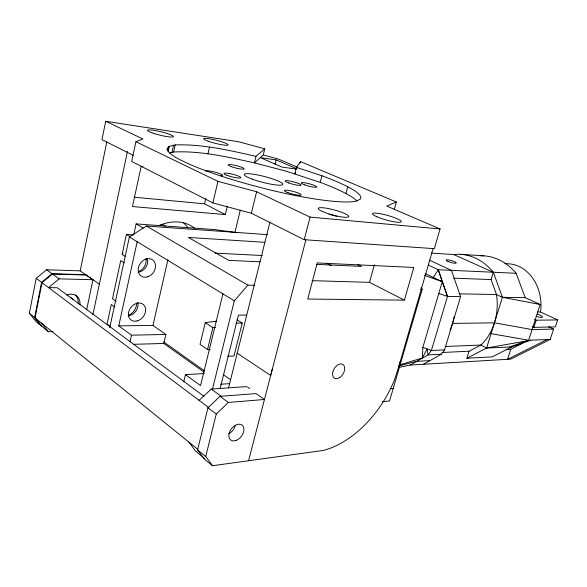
<?xml version="1.0" encoding="UTF-8"?>
<svg xmlns="http://www.w3.org/2000/svg" width="587" height="587" viewBox="0 0 587 587"><rect width="100%" height="100%" fill="white"/><g stroke="black" fill="none" stroke-linecap="round" stroke-linejoin="round"><path stroke-width="0.88" d="M399.85 364.85L422.376 357.967L422.86 347.379L442.282 281.701L438.284 269.741L428.466 265.155M400.129 361.966L398.456 367.704M29.35 313.289L34.626 317.538L41.567 326.137L36.291 321.859L29.35 313.289L36.203 278.341L46.615 269.785L80.199 270.856L99.357 284.152M34.626 317.538L41.574 282.362L52.038 273.725L85.731 274.694M52.984 331.655L48.428 331.728L41.971 326.497L35.029 317.897L42 282.685L52.47 274.048L86.201 275.024L92.959 279.72L86.619 309.885M532.299 326.592L533.877 327.348L555.375 326.9L557.65 319.937L540.422 311.968L540.825 309.965A41.765 34.083 90 0 0 509.516 263.857L504.967 263.6M228.548 387.919L269.998 221.886M169.43 153.046L173.598 151.996C200.908 150.654 227.917 157.052 254.42 162.878L263.247 154.975L264.744 148.849L238.41 141.709L105.719 121.289L101.955 139.625L133.234 155.328M80.199 270.856L106.797 141.995M125.075 256.306L122.162 254.457L126.381 234.433L133.682 234.888M92.922 314.544L127.489 151.336M105.719 121.289L142.964 139.002L135.905 141.709L131.693 161.44L212.883 202.919L251.361 213.235L304.235 239.701L434.343 248.653L440.074 228.959L386.745 206.088L396.335 201.979L394.178 209.728M109.718 327.693L129.397 236.957L146.42 226.032L267.65 234.653M133.807 234.573L136.125 223.911L214.571 229.583L237.119 232.694M203.983 372.063L163.817 343.468L165.901 334.465L131.503 335.17L118.75 325.858L137.175 241.705L129.397 236.957M167.669 150.536L168.557 146.523L175.175 144.923C202.515 143.962 229.495 150.419 256.013 156.318L264.744 148.849M168.087 151.93L169.327 146.317M171.976 152.327L173.554 145.216M129.998 341.905L131.503 335.17M173.598 151.996L175.175 144.923M165.901 334.465L152.972 325.425L167.926 259.674M207.93 153.926L209.486 147.176M227.206 206.661L225.32 214.578L204.547 203.85L205.78 198.553M212.883 202.919L217.946 181.346L135.905 141.709M183.79 381.726L185.485 374.601L204.349 373.552M216.625 321.118L205.245 322.681L200.035 344.408L207.556 349.551L210.278 349.779M234.925 232.305L240.281 210.161M207.556 349.551L212.861 327.656L205.245 322.681M256.013 156.318L254.42 162.878L285.854 171.096L320.201 182.359A99.922 15.335 14.4 0 1 357.057 201.099M222.928 293.882L200.534 385.593L185.485 374.601M251.361 213.235L256.614 191.751L217.946 181.346M212.516 465.711L204.393 459.115L197.584 449.936L207.945 407.767L219.956 396.357L255.991 393.598L264.451 399.476L228.358 402.462L216.28 414.011L205.729 456.517L212.516 465.711L323.437 450.427A89.95 57.79 -58.5 0 0 394.354 380.207L398.309 368.21L433.089 248.572M212.421 389.416L234.33 300.815L247.919 285.143L254.296 285.289M275.046 164.155L276.103 159.884L260.283 157.632L282.061 167.112L296.164 169.034M220.154 388.491L238.439 315.124L246.474 315.094M237.016 319.82L242.204 323.077L234.008 355.993L227.756 356.243M396.335 201.979L300.478 161.608L296.457 167.324L294.806 173.862L295.701 172.549M300.082 163.171L300.478 161.608M304.235 239.701L310.083 217.102L256.614 191.751M320.201 182.359L321.911 175.77L296.457 167.324M248.565 460.744L305.864 239.812M345.948 193.527L347.739 186.783M312.057 280.659L369.502 282.347L374.396 264.715M404.384 300.14L413.776 267.467L317.251 262.932L307.735 299.04L404.384 300.14L369.502 282.347M421.026 287.821L422.222 289.186L389.548 400.994L382.262 401.691M445.137 346.484L480.834 345.046L486.608 348.025L502.413 297.308L493.315 272.251A64.489 50.423 89.1 0 0 453.7 254.538L493.315 272.251L491.07 279.559L496.485 294.549A49.983 39.094 -89.8 0 1 480.834 345.046L469.028 351.224L466.87 358.253L486.608 348.025L509.545 347.02L528.652 340.247L540.135 304.492L525.189 297.668L516.156 273.285L438.284 269.741L447.492 296.428L431.394 350.454L428.077 354.893L410.284 365.033L398.734 367.491M423.513 364.256L441.255 354.247L444.564 349.874L460.604 296.64L451.41 270.343L429.368 260.151M520.581 343.446L522.386 343.373L510.749 349.272L507.564 359.31L547.047 339.572M533.877 327.348L536.173 320.194L557.65 319.937M410.284 365.033L510.771 359.127L550.202 339.455L553.592 329.08L548.662 326.754M272.324 369.128L270.68 375.453L237.214 353.22M422.376 357.967L427.123 348.913L428.077 354.893L441.255 354.247M168.557 146.523L166.899 149.406C172.285 157.595 182.403 160.449 190.68 164.83C217.278 175.873 245.043 183.812 272.984 190.65A100.091 14.66 14.4 0 0 355.854 201.216L360.337 199.118A100.091 14.66 14.4 0 0 321.911 175.77M433.323 277.438L438.284 269.741M199.052 400.319L211.269 389.078L246.856 386.591M92.959 279.72L59.104 278.862L48.567 287.608L57.306 287.762L203.968 396.313M550.202 339.455L530.853 340.167L511.769 346.917L492.192 356.874L466.87 358.253M399.351 365.899L416.051 361.379L429.266 360.645M486.608 348.025L530.853 340.167M390.48 388.623L393.217 388.396M220.609 384.221L229.488 383.663M212.861 327.656L215.568 327.502M442.07 352.486L469.028 351.224M506.192 349.485L510.749 349.272M509.545 347.02L511.769 346.917M444.564 349.874L431.394 350.454L422.86 347.379M133.961 344.305L163.817 343.468M553.592 329.08L532.071 329.586L494.459 322.821L452.526 323.43M235.945 323.144L242.204 323.077M118.75 325.858L152.972 325.425M537.721 311.968L540.422 311.968M438.805 293.449L447.492 296.428L460.604 296.64M459.159 293.838L496.485 294.549L502.413 297.308L525.189 297.668M420.409 289.142L422.222 289.186M453.692 278.179L491.07 279.559M259.968 261.795L228.849 260.386L188.332 237.442L264.818 242.306M316.709 264.37L361.555 266.403L357.512 264.385M215.106 253.122L262.448 255.536M431.21 253.107L455.483 254.648M460.78 254.347L483.849 255.829M225.32 214.578L132.486 206.551L141.151 166.378L142.957 166.598M310.083 217.102L440.074 228.959M134.284 197.217L204.547 203.85M491.084 333.665L528.652 340.247M502.413 297.308L540.135 304.492M263.247 154.975L278.473 159.099L297.264 167.148M424.306 275.296L442.282 281.701L447.492 296.428M276.103 159.884L297.088 168.909M534.522 319.416L536.173 320.194M425.171 273.549L442.282 281.701M326.695 263.269L331.516 265.742M146.42 226.032L247.919 285.143M136.125 223.911L143.221 228.072M126.381 234.433L130.05 236.664M137.175 241.705L234.33 300.815M124.363 262.903L120.739 260.569L112.499 298.761L116.05 301.256M247.567 387.09L249.71 388.579M223.405 374.675L230.64 379.73M114.81 307.008L111.266 304.499L107.061 323.973L110.569 326.563M163.626 341.883L204.459 370.874M211.269 389.078L221.196 396.276M46.615 269.785L52.038 273.725M52.47 274.048L59.104 278.862M219.956 396.357L228.358 402.462M36.203 278.341L41.574 282.362M42 282.685L208.899 407.694M207.945 407.767L216.28 414.011M35.029 317.897L197.826 449.297M197.584 449.936L205.729 456.517M204.621 458.454L195.713 451.227L188.889 442.077M41.472 323.099L48.428 331.728M537.296 314.104A6.112 1.255 17.6 0 1 542.476 317.119A6.112 1.255 17.6 0 1 536.026 316.334M70.176 297.492A7.594 6.193 -45.7 0 1 72.825 299.319M66.742 294.96A12.415 10.104 -45.9 0 1 79.891 304.844M75.253 294.975A12.386 10.096 -45.7 0 1 78.108 303.523M137.696 302.4A9.796 7.719 -51.1 0 1 128.245 315.85M147.352 258.573A9.832 7.939 -54.3 0 1 138.062 272.236M480.327 255.763A62.794 50.1 88.9 0 1 516.156 273.285M454.257 316.239A52.39 39.446 -89.7 0 1 450.046 330.21M136.544 303.112A10.771 8.511 -50.9 0 1 128.656 315.197M146.002 258.331A10.815 8.754 -54.2 0 1 138.73 271.627M122.162 254.457A10.727 8.739 -54 0 1 122.91 253.254M235.343 425.568A9.275 6.266 -52.5 0 1 228.673 433.778M328.999 214.262A15.761 2.722 15 0 1 336.762 216.354M205.509 171.015A8.908 1.401 13.9 0 1 217.638 172.879A8.908 1.401 13.9 0 1 220.734 175.851M183.349 222.59A46.102 36.937 -55.8 0 1 187.928 227.947M159.378 225.437A46.828 37.003 -56.1 0 1 194.708 228.255M160.456 225.181A4.85 3.933 -58.4 0 1 165.211 226.266M137.16 320.928A9.884 7.726 -51.4 0 0 144.402 305.717A9.884 7.726 -51.4 0 0 129.456 309.716A9.884 7.726 -51.4 0 0 137.16 320.928M147.909 276.741A9.928 7.947 -54.6 0 0 153.765 260.907A9.928 7.947 -54.6 0 0 138.87 266.16A9.928 7.947 -54.6 0 0 147.909 276.741M447.881 261.347A5.29 0.969 16.3 0 0 456.202 263.123A5.29 0.969 16.3 0 0 449.539 260.107A5.29 0.969 16.3 0 0 447.881 261.347M339.697 377.558A8.057 5.166 -58.6 0 0 343.285 364.776A8.057 5.166 -58.6 0 0 332.895 371.63A8.057 5.166 -58.6 0 0 339.697 377.558M236.187 440.389A9.363 6.252 -52.7 0 0 243.047 426.133A9.363 6.252 -52.7 0 0 229.979 431.122A9.363 6.252 -52.7 0 0 236.187 440.389M208.216 141.218A12.628 1.622 14.2 0 0 227.998 145.077A12.628 1.622 14.2 0 0 211.467 139.163A12.628 1.622 14.2 0 0 208.216 141.218M153.317 133.271A13.398 1.768 13.7 0 0 173.473 136.69A13.398 1.768 13.7 0 0 154.623 130.446A13.398 1.768 13.7 0 0 153.317 133.271M376.905 216.779A14.924 2.37 15.5 0 0 400.877 222.069A14.924 2.37 15.5 0 0 382.959 214.27A14.924 2.37 15.5 0 0 376.905 216.779M322.351 211.437A15.783 2.642 15 0 0 348.106 217.073A15.783 2.642 15 0 0 330.099 208.921A15.783 2.642 15 0 0 322.351 211.437M304.668 184.854A8.057 1.189 14.8 0 0 316.789 187.04A8.057 1.189 14.8 0 0 305.578 182.961A8.057 1.189 14.8 0 0 304.668 184.854M288.599 182.895A8.196 1.225 14.7 0 0 301.028 185.132A8.196 1.225 14.7 0 0 289.736 180.994A8.196 1.225 14.7 0 0 288.599 182.895M287.968 192.675A8.695 1.379 14.6 0 0 301.175 194.987A8.695 1.379 14.6 0 0 289.222 190.54A8.695 1.379 14.6 0 0 287.968 192.675M231.263 166.62A8.233 1.211 14.2 0 0 244.089 168.975A8.233 1.211 14.2 0 0 233.178 164.954A8.233 1.211 14.2 0 0 231.263 166.62M227.162 175.396A8.739 1.365 14.1 0 0 240.795 177.824A8.739 1.365 14.1 0 0 229.238 173.503A8.739 1.365 14.1 0 0 227.162 175.396M252.293 179.16A19.892 3.038 14.4 0 0 282.758 184.545A19.892 3.038 14.4 0 0 255.653 174.588A19.892 3.038 14.4 0 0 252.293 179.16"/></g></svg>
